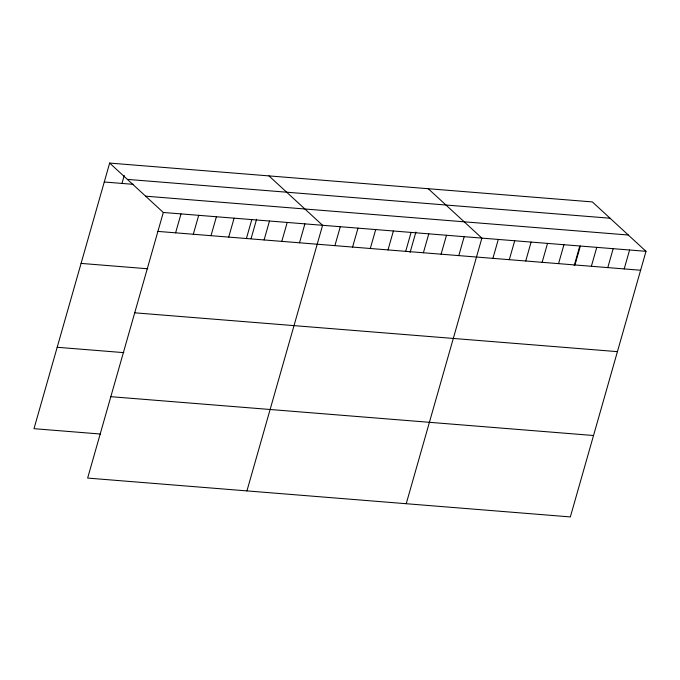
<?xml version="1.0" encoding="UTF-8"?>
<svg xmlns="http://www.w3.org/2000/svg" width="680" height="680" viewBox="0 0 680 680"><rect width="100%" height="100%" fill="white"/><g stroke="black" fill="none" stroke-linecap="round" stroke-linejoin="round"><path stroke-width="1.02" d="M109.658 163.081L163.302 212.475L87.644 478.083L570.341 516.919L646 251.32L592.356 201.918L109.658 163.081L34 428.68L100.632 434.044M121.967 183.43L124.236 175.457M175.61 232.832L180.999 213.903M193.307 234.251L198.704 215.331M211.004 235.679L216.401 216.75M228.709 237.099L234.099 218.178M246.406 238.527L251.796 219.598M251.099 238.578L256.598 219.24M264.103 239.947L269.493 221.025M281.8 241.375L287.198 222.445M299.506 242.794L304.895 223.873M246.933 490.9L322.592 225.292L268.949 175.899M334.9 245.642L340.289 226.721M352.597 247.07L357.995 228.14M370.302 248.489L375.692 229.568M388 249.917L393.388 230.987M405.697 251.345L411.085 232.416M410.091 252.407L415.897 232.058M423.394 252.764L428.782 233.844M441.09 254.192L446.488 235.263M458.796 255.612L464.185 236.691M406.224 503.719L481.882 238.111L428.238 188.708M492.906 258.357L498.296 239.436M509.312 259.675L514.709 240.754M525.725 261.001L531.114 242.072M542.138 262.319L547.527 243.398M558.552 263.636L563.941 244.715M574.209 265.616L579.717 246.279M574.965 264.962L580.354 246.032M591.37 266.279L596.768 247.358M607.784 267.597L613.173 248.676M624.197 268.923L629.587 249.994M127.364 179.384L610.062 218.221M104.269 182.002L133.416 184.348M145.596 196.18L628.294 235.017M163.302 212.475L646 251.32M157.913 231.404L640.611 270.24M81.082 263.406L147.713 268.77M134.725 312.808L617.423 351.645M57.188 347.276L123.819 352.639M110.831 396.678L593.529 435.514"/></g></svg>
